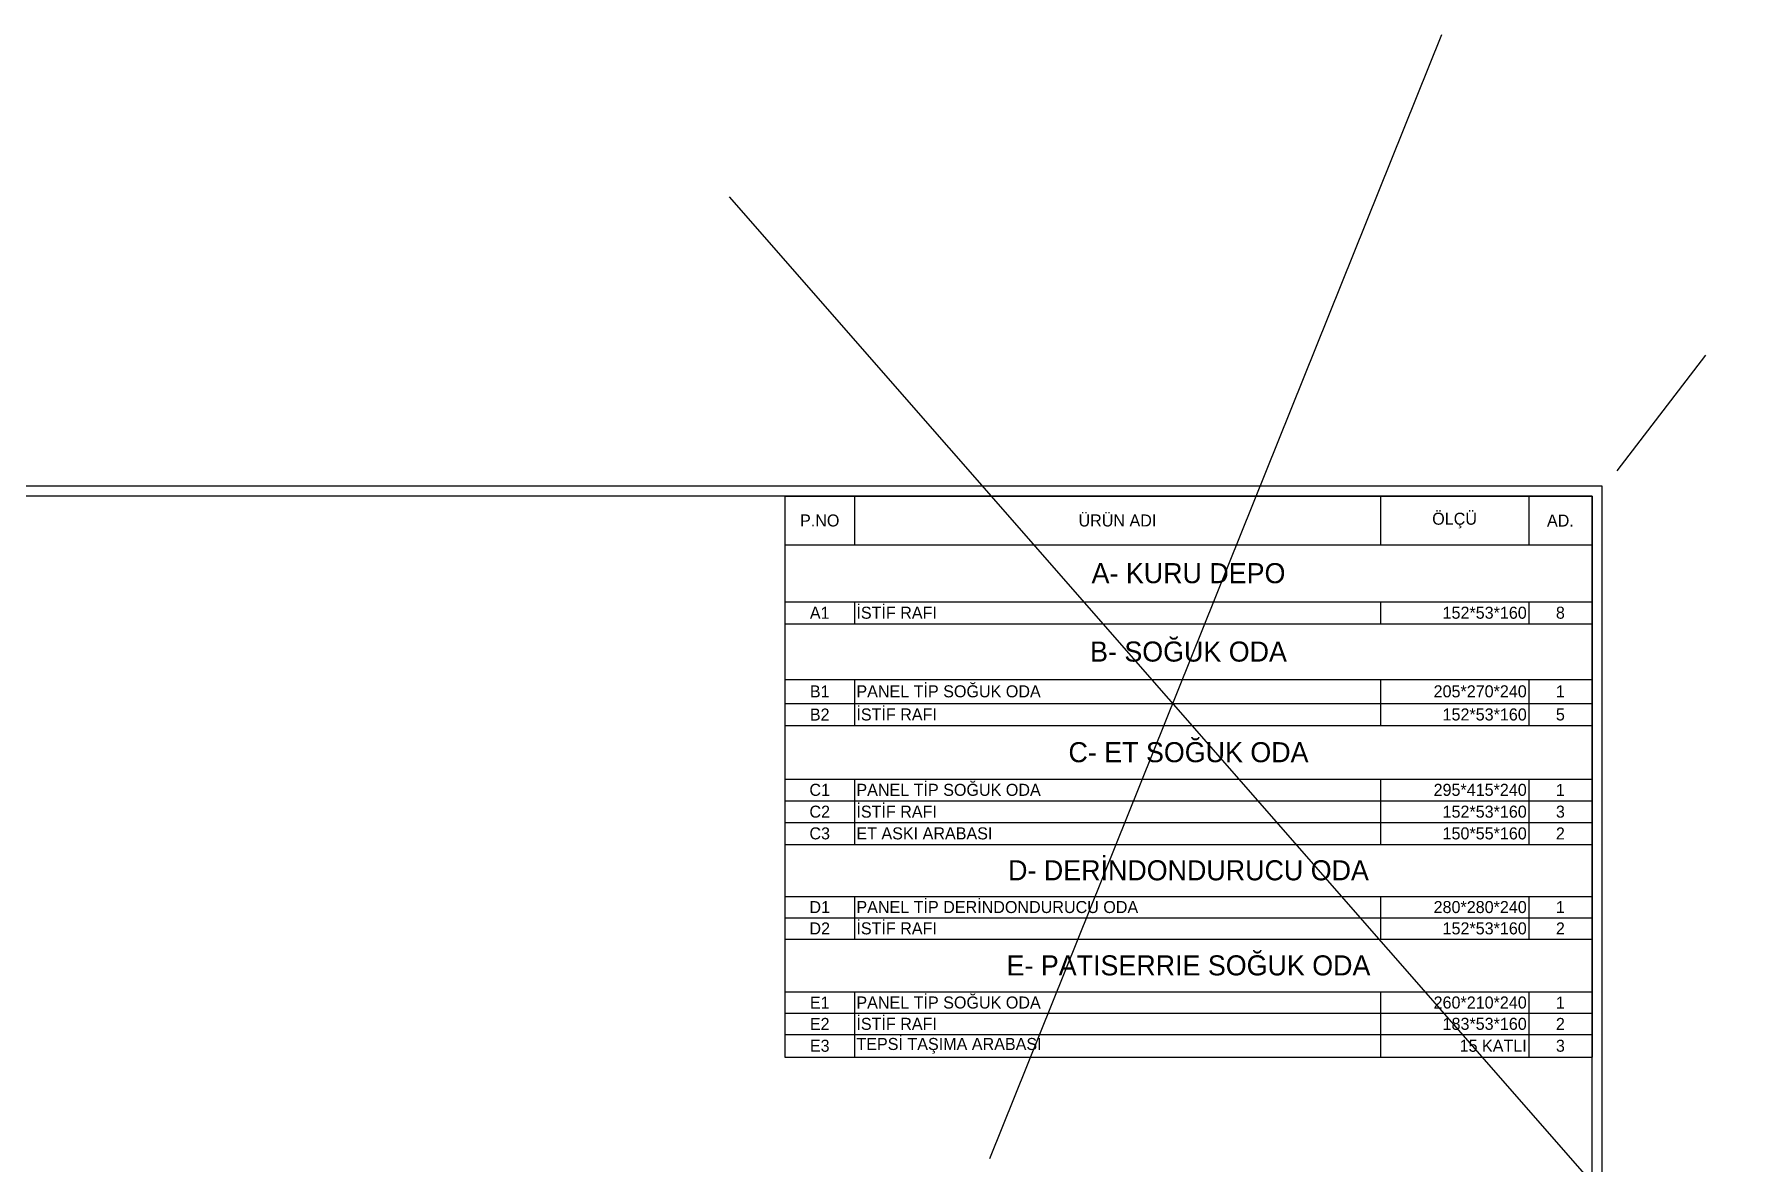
# Model space of a CAD drawing. Header units: millimetres. Extents: x -937 to 10425, y -275 to 2422.
# Drawn here: x 1316 to 3016, y 1254 to 2372 of the extents above; entities that cross this region are included whole.
import ezdxf

# ---------------------------------------------------------------- set-up
doc = ezdxf.new("R2010")
doc.units = ezdxf.units.MM
doc.styles.add('SKTÜRK', font='GOTHIC.TTF', dxfattribs={"height": 11})

# ---------------------------------------------------------------- blocks, each defined once
blk = doc.blocks.new('*T158')
at = {"color": 0, "linetype": 'ByBlock', "lineweight": -2, "transparency": 16777216}
for p, q in [((0, 0), (798.6, 0)), ((0, 0), (0, -555.2)), ((68.8, 0), (68.8, -48.1)), ((589.3, 0), (589.3, -48.1)), ((736, 0), (736, -48.1)), ((798.6, 0), (798.6, -555.2)), ((0, -48.1), (798.6, -48.1)), ((0, -104.4), (798.6, -104.4)), ((68.8, -104.4), (68.8, -126.4)), ((589.3, -104.4), (589.3, -126.4)), ((736, -104.4), (736, -126.4)), ((0, -126.4), (798.6, -126.4)), ((0, -181.4), (798.6, -181.4)), ((68.8, -181.4), (68.8, -227.1)), ((589.3, -181.4), (589.3, -227.1)), ((736, -181.4), (736, -227.1)), ((0, -205.1), (798.6, -205.1)), ((0, -227.1), (798.6, -227.1)), ((0, -279.9), (798.6, -279.9)), ((68.8, -279.9), (68.8, -344.6)), ((589.3, -279.9), (589.3, -344.6)), ((736, -279.9), (736, -344.6)), ((0, -301.5), (798.6, -301.5)), ((0, -323), (798.6, -323)), ((0, -344.6), (798.6, -344.6)), ((0, -396.2), (798.6, -396.2)), ((68.8, -396.2), (68.8, -438.4)), ((589.3, -396.2), (589.3, -438.4)), ((736, -396.2), (736, -438.4)), ((0, -417.3), (798.6, -417.3)), ((0, -438.4), (798.6, -438.4)), ((0, -490.7), (798.6, -490.7)), ((68.8, -490.7), (68.8, -555.2)), ((589.3, -490.7), (589.3, -555.2)), ((736, -490.7), (736, -555.2)), ((0, -511.8), (798.6, -511.8)), ((0, -532.9), (798.6, -532.9)), ((0, -555.2), (798.6, -555.2))]:
    blk.add_line(p, q, dxfattribs=at)
at = {"color": 0, "transparency": 16777216, "style": 'SKTÜRK'}
for s, insert, char_height, width, attachment_point in [('ÜRÜN ADI', (329, -24.1), 11.91, 490.739, 5), ('ÖLÇÜ', (662.6, -24.1), 11.91, 116.897, 5), ('P.NO', (34.4, -24.1), 11.91, 38.977, 5), ('AD.', (767.3, -24.1), 11.91, 32.798, 5), ('A- KURU DEPO', (399.3, -76.3), 19.857, 768.77, 5), ('A1', (34.4, -115.4), 11.91, 64.792, 5), ('İSTİF RAFI', (70.7, -115.4), 11.91, 516.554, 4), ('152*53*160', (734, -115.4), 11.91, 142.711, 6), ('8', (767.3, -115.4), 11.9, 58.613, 5), ('B- SOĞUK ODA', (399.3, -153.9), 19.857, 794.584, 5), ('PANEL TİP SOĞUK ODA', (70.7, -193.2), 11.914, 516.554, 4), ('B1', (34.4, -193.2), 11.91, 64.792, 5), ('205*270*240', (734, -193.2), 11.914, 142.711, 6), ('1', (767.3, -193.2), 11.9, 58.613, 5), ('B2', (34.4, -216.1), 11.91, 64.792, 5), ('İSTİF RAFI', (70.7, -216.1), 11.91, 516.554, 4), ('152*53*160', (734, -216.1), 11.91, 142.711, 6), ('5', (767.3, -216.1), 11.9, 58.613, 5), ('C- ET SOĞUK ODA', (399.3, -253.5), 19.857, 794.584, 5), ('C1', (34.4, -290.7), 11.91, 64.792, 5), ('PANEL TİP SOĞUK ODA', (70.7, -290.7), 11.914, 516.554, 4), ('295*415*240', (734, -290.7), 11.914, 142.711, 6), ('1', (767.3, -290.7), 11.9, 58.613, 5), ('İSTİF RAFI', (70.7, -312.3), 11.91, 516.554, 4), ('C2', (34.4, -312.3), 11.91, 64.792, 5), ('152*53*160', (734, -312.3), 11.91, 142.711, 6), ('3', (767.3, -312.3), 11.9, 58.613, 5), ('C3', (34.4, -333.8), 11.91, 64.792, 5), ('ET ASKI ARABASI', (70.7, -333.8), 11.914, 516.554, 4), ('150*55*160', (734, -333.8), 11.91, 142.711, 6), ('2', (767.3, -333.8), 11.9, 58.613, 5), ('D- DERİNDONDURUCU ODA', (399.3, -370.4), 19.857, 794.584, 5), ('D1', (34.4, -406.7), 11.91, 64.792, 5), ('PANEL TİP DERİNDONDURUCU ODA', (70.7, -406.7), 11.914, 516.554, 4), ('280*280*240', (734, -406.7), 11.914, 142.711, 6), ('1', (767.3, -406.7), 11.9, 58.613, 5), ('D2', (34.4, -427.8), 11.91, 64.792, 5), ('İSTİF RAFI', (70.7, -427.8), 11.91, 516.554, 4), ('152*53*160', (734, -427.8), 11.91, 142.711, 6), ('2', (767.3, -427.8), 11.9, 58.613, 5), ('E- PATISERRIE SOĞUK ODA', (399.3, -464.5), 19.857, 794.584, 5), ('PANEL TİP SOĞUK ODA', (70.7, -501.2), 11.914, 516.554, 4), ('E1', (34.4, -501.2), 11.91, 64.792, 5), ('260*210*240', (734, -501.2), 11.914, 142.711, 6), ('1', (767.3, -501.2), 11.9, 58.613, 5), ('E2', (34.4, -522.3), 11.91, 64.792, 5), ('İSTİF RAFI', (70.7, -522.3), 11.91, 516.554, 4), ('183*53*160', (734, -522.3), 11.91, 142.711, 6), ('2', (767.3, -522.3), 11.9, 58.613, 5), ('E3', (34.4, -544), 11.91, 64.792, 5), ('TEPSİ TAŞIMA ARABASI', (70.7, -544), 11.914, 516.554, 4), ('15 KATLI', (734, -544), 11.91, 142.711, 6), ('3', (767.3, -544), 11.9, 58.613, 5)]:
    blk.add_mtext(s, dxfattribs=dict(at, insert=insert, char_height=char_height, width=width, attachment_point=attachment_point))

msp = doc.modelspace()

# ---------------------------------------------------------------- linework, layer by layer
for p, q in [((2261.6, 1259.2), (2709, 2371.7)), ((2003.9, 2210.9), (3015.6, 1054.5)), ((2882.6, 1939.6), (2970.2, 2054.2))]:
    msp.add_line(p, q)
for points in [[(-12.4, -145.4), (2867.6, -145.4), (2867.6, 1924.6), (-12.4, 1924.6)], [(-2.4, -135.4), (2857.6, -135.4), (2857.6, 1914.6), (-2.4, 1914.6)]]:
    msp.add_lwpolyline(points, close=True)

# ---------------------------------------------------------------- block references
msp.add_blockref('*T158', (2059, 1914.6))

doc.saveas('drawing.dxf')
